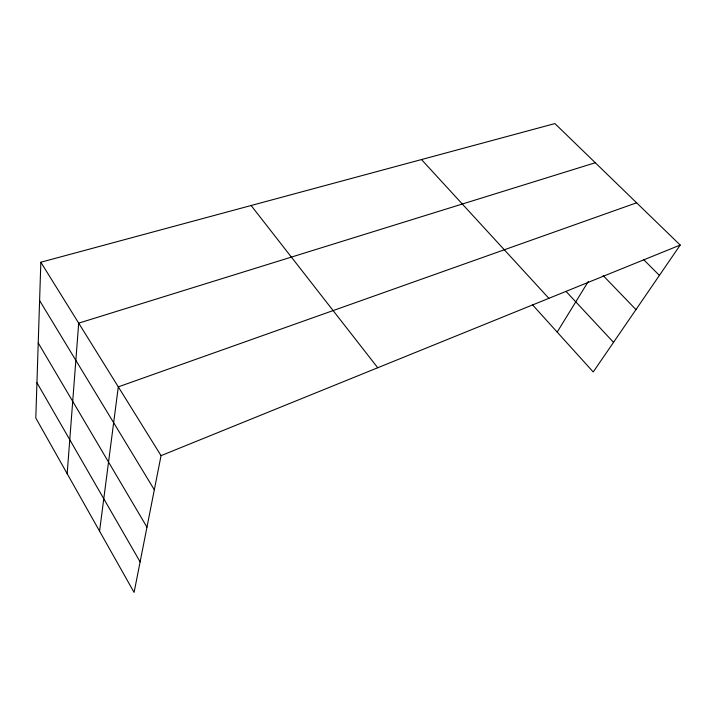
<?xml version="1.0" encoding="UTF-8"?>
<svg xmlns="http://www.w3.org/2000/svg" width="716" height="716" viewBox="0 0 716 716"><rect width="100%" height="100%" fill="white"/><g stroke="black" fill="none" stroke-linecap="round" stroke-linejoin="round"><path stroke-width="1.07" d="M40.839 262.235L35.8 418.028L134.098 592.427L161.055 455.645L40.839 262.235L554.9 123.573L680.2 245.06L593.224 371.962L532.507 304.81M67.17 473.679L78.697 323.149L595.291 162.738M99.569 531.174L118.301 386.864L636.613 202.798M557.182 332.108L588.31 281.442M161.055 455.645L680.2 245.06M643.657 259.639L659.409 275.4M603.158 275.57L635.969 309.598M566.025 291.394L613.523 342.346M421.5 159.561L548.868 298.33M251.128 205.519L377.735 367.755M39.604 300.568L154.325 489.798M38.234 342.946L146.959 527.164M36.946 382.72L140.121 561.881"/></g></svg>
